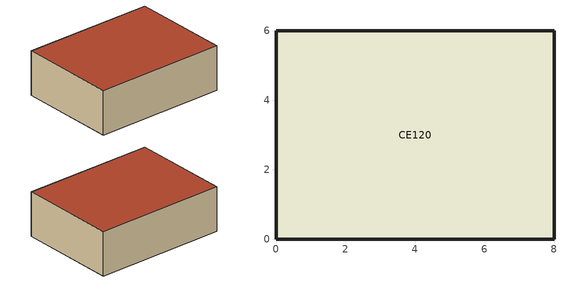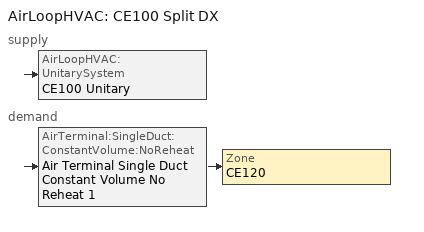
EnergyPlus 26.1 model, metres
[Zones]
CE120
 floor outside (Std140 CE100 floor): 0,6 8,6 8,0 0,0 z0
 wall outside (Std140 CE100 wall): 0,0 8,0 8,6 0,6 0,0 z0:2.7
 roof outside (Std140 CE100 roof): 0,0 8,0 8,6 0,6 z2.7
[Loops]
AirLoopHVAC 'CE100 Split DX'
 supply: AirLoopHVAC:UnitarySystem 'CE100 Unitary'
 demand: AirTerminal:SingleDuct:ConstantVolume:NoReheat 'Air Terminal Single Duct Constant Volume No Reheat 1' > Zone 'CE120'
[Building]
Std140 CE120: North Axis=0; Terrain=Country; Loads Convergence Tolerance Value=0.04; Temperature Convergence Tolerance Value=0.4; Solar Distribution=FullInteriorAndExterior; Maximum Number of Warmup Days=25; Minimum Number of Warmup Days=6
[Site:GroundTemperature:BuildingSurface]
18, 18, 18, 18, 18, 18, 18, 18, 18, 18, 18, 18
[SizingPeriod:DesignDay] Field 3=21; Field 5=29.4; Field 6=0; Field 7=DefaultMultipliers; Field 9=Dewpoint; Field 10=14; Field 15=101700; Field 16=4.3; Field 17=180; Field 18=No; Field 19=No; Field 20=No; Field 21=ASHRAEClearSky; Field 26=0
Name | Field 1 | Field 2 | Field 4
 | CE110A constant summer | 7 | SummerDesignDay
 | CE110A constant winter | 1 | WinterDesignDay
[Material:NoMass] Roughness=MediumRough; Thermal Resistance=50; Thermal Absorptance=0.9
Name | Solar Absorptance | Visible Absorptance
Std140 CE100 wall L1 R50.000; Std140 CE100 roof L1 R50.000; Std140 CE100 floor L1 R50.000 | 0.1 | 0.1
Std140 CE100 wall L2 R50.000; Std140 CE100 roof L2 R50.000; Std140 CE100 floor L2 R50.000 | 0.6 | 0.6
[Construction]
Std140 CE100 wall: Std140 CE100 wall L1 R50.000, Std140 CE100 wall L2 R50.000
Std140 CE100 roof: Std140 CE100 roof L1 R50.000, Std140 CE100 roof L2 R50.000
Std140 CE100 floor: Std140 CE100 floor L1 R50.000, Std140 CE100 floor L2 R50.000
[Zone]
CE120: Type=1; Multiplier=1
[ZoneControl:Thermostat]
CE120 Thermostat: Zone or ZoneList=CE120; Control Type Schedule=CE120 Thermostat Schedule; Control 1=CE120 Tstat; Temperature Difference Between Cutout And Setpoint {deltaC}=0
[ThermostatSetpoint:DualSetpoint]
CE120 Tstat: Heating Setpoint Temperature Schedule=Heating Setpoint; Cooling Setpoint Temperature Schedule=Cooling Setpoint
[AirTerminal:SingleDuct:ConstantVolume:NoReheat]
Air Terminal Single Duct Constant Volume No Reheat 1: Availability Schedule=Always On Discrete; Maximum Air Flow Rate {m3/s}=0.425
[Zone equipment]
CE120: Air Terminal Single Duct Constant Volume No Reheat 1
[Sizing:Zone]
CE120: Zone Cooling Design Supply Air Temperature Input Method=SupplyAirTemperature; Zone Cooling Design Supply Air Temperature {C}=10; Zone Cooling Design Supply Air Temperature Difference {deltaC}=11.11; Zone Heating Design Supply Air Temperature Input Method=SupplyAirTemperature; Zone Heating Design Supply Air Temperature {C}=40; Zone Heating Design Supply Air Temperature Difference {deltaC}=11.11; Zone Cooling Design Supply Air Humidity Ratio {kgWater/kgDryAir}=0.0085; Zone Heating Design Supply Air Humidity Ratio {kgWater/kgDryAir}=0.008; Design Specification Outdoor Air Object=OSP DSOA; Cooling Design Air Flow Method=DesignDay; Cooling Design Air Flow Rate {m3/s}=0; Cooling Minimum Air Flow per Zone Floor Area {m3/s-m2}=0.000762; Cooling Minimum Air Flow {m3/s}=0; Cooling Minimum Air Flow Fraction=0; Heating Design Air Flow Method=DesignDay; Heating Design Air Flow Rate {m3/s}=0; Heating Maximum Air Flow per Zone Floor Area {m3/s-m2}=0.002032; Heating Maximum Air Flow {m3/s}=0.141576; Heating Maximum Air Flow Fraction=0.3; Account for Dedicated Outdoor Air System=No; Zone Load Sizing Method=Sensible Load Only No Latent Load; Zone Latent Cooling Design Supply Air Humidity Ratio Input Method=HumidityRatioDifference; Zone Cooling Design Supply Air Humidity Ratio Difference {kgWater/kgDryAir}=0.005; Zone Latent Heating Design Supply Air Humidity Ratio Input Method=HumidityRatioDifference; Zone Humidification Design Supply Air Humidity Ratio Difference {kgWater/kgDryAir}=0.005; Type of Space Sum to Use=Coincident; Heating Coil Sizing Method=None; Maximum Heating Capacity To Cooling Load Sizing Ratio {W/W}=1
[DesignSpecification:OutdoorAir]
OSP DSOA: Outdoor Air Method=Sum; Outdoor Air Flow per Person {m3/s-person}=0.00944; Outdoor Air Flow per Zone Floor Area {m3/s-m2}=0; Outdoor Air Flow per Zone {m3/s}=0; Outdoor Air Flow Air Changes per Hour {1/hr}=0
[AirLoopHVAC]
CE100 Split DX: Design Supply Air Flow Rate {m3/s}=0.425; Design Return Air Flow Fraction of Supply Air Flow=1
[Sizing:System]
CE100 Split DX: Type of Load to Size On=Sensible; Design Outdoor Air Flow Rate {m3/s}=Autosize; Central Heating Maximum System Air Flow Ratio=0.3; Preheat Design Temperature {C}=7; Preheat Design Humidity Ratio {kgWater/kgDryAir}=0.008; Precool Design Temperature {C}=12.8; Precool Design Humidity Ratio {kgWater/kgDryAir}=0.008; Central Cooling Design Supply Air Temperature {C}=12.8; Central Heating Design Supply Air Temperature {C}=16.7; Type of Zone Sum to Use=NonCoincident; 100% Outdoor Air in Cooling=Yes; 100% Outdoor Air in Heating=Yes; Central Cooling Design Supply Air Humidity Ratio {kgWater/kgDryAir}=0.0085; Central Heating Design Supply Air Humidity Ratio {kgWater/kgDryAir}=0.008; Cooling Supply Air Flow Rate Method=DesignDay; Cooling Supply Air Flow Rate {m3/s}=0; Cooling Supply Air Flow Rate Per Floor Area {m3/s-m2}=0.00996765; Cooling Fraction of Autosized Cooling Supply Air Flow Rate=1; Cooling Supply Air Flow Rate Per Unit Cooling Capacity {m3/s-W}=3.94755e-05; Heating Supply Air Flow Rate Method=DesignDay; Heating Supply Air Flow Rate {m3/s}=0; Heating Supply Air Flow Rate Per Floor Area {m3/s-m2}=0.00996765; Heating Fraction of Autosized Heating Supply Air Flow Rate=1; Heating Fraction of Autosized Cooling Supply Air Flow Rate=1; Heating Supply Air Flow Rate Per Unit Heating Capacity {m3/s-W}=3.15882e-05; System Outdoor Air Method=ZoneSum; Zone Maximum Outdoor Air Fraction=1; Cooling Design Capacity Method=CoolingDesignCapacity; Cooling Design Capacity {W}=Autosize; Cooling Design Capacity Per Floor Area {W/m2}=234.7; Fraction of Autosized Cooling Design Capacity=1; Heating Design Capacity Method=HeatingDesignCapacity; Heating Design Capacity {W}=Autosize; Heating Design Capacity Per Floor Area {W/m2}=157; Fraction of Autosized Heating Design Capacity=1; Central Cooling Capacity Control Method=OnOff; Occupant Diversity=Autosize; Heating Coil Sizing Method=None; Maximum Heating Capacity To Cooling Capacity Sizing Ratio {W/W}=1
[AvailabilityManager:Scheduled]
CE100 Split DX Availability Manager: Schedule=Always On Discrete
[AirLoopHVAC:UnitarySystem]
CE100 Unitary: Control Type=Load; Controlling Zone or Thermostat Location=CE120; Dehumidification Control Type=None; Supply Fan=CE100 Indoor Fan; Fan Placement=DrawThrough; Supply Air Fan Operating Mode Schedule=Std140 Fan Mode cycling; DX Heating Coil Sizing Ratio=1; Cooling Coil=CE100 DX Coil; Use DOAS DX Cooling Coil=No; Minimum Supply Air Temperature {C}=2; Latent Load Control=SensibleOnlyLoadControl; Cooling Supply Air Flow Rate Method=SupplyAirFlowRate; Cooling Supply Air Flow Rate {m3/s}=0.425; Heating Supply Air Flow Rate Method=None; No Load Supply Air Flow Rate Method=None; No Load Supply Air Flow Rate Control Set To Low Speed=Yes; Maximum Supply Air Temperature {C}=80; Maximum Outdoor Dry-Bulb Temperature for Supplemental Heater Operation {C}=21; Ancillary On-Cycle Electric Power {W}=0; Ancillary Off-Cycle Electric Power {W}=0
[Fan:OnOff]
CE100 Indoor Fan: Availability Schedule=Always On Discrete; Fan Total Efficiency=0.500761; Pressure Rise {Pa}=271; Maximum Flow Rate {m3/s}=0.425; Motor Efficiency=1; Motor In Airstream Fraction=1; Fan Power Ratio Function of Speed Ratio Curve=Fan On Off Power Curve; Fan Efficiency Ratio Function of Speed Ratio Curve=Fan On Off Efficiency Curve
[Coil:Cooling:DX:SingleSpeed]
CE100 DX Coil: Availability Schedule=Always On Discrete; Gross Rated Total Cooling Capacity {W}=8176.18; Gross Rated Sensible Heat Ratio=0.778511; Gross Rated Cooling COP {W/W}=4.15647; Rated Air Flow Rate {m3/s}=0.425; 2017 Rated Evaporator Fan Power Per Volume Flow Rate {W/(m3/s)}=773.3; 2023 Rated Evaporator Fan Power Per Volume Flow Rate {W/(m3/s)}=934.4; Total Cooling Capacity Function of Temperature Curve=Std140 CE100 CapFT; Total Cooling Capacity Function of Flow Fraction Curve=Curve Quadratic 1; Energy Input Ratio Function of Temperature Curve=Std140 CE100 EIRFT; Energy Input Ratio Function of Flow Fraction Curve=Curve Quadratic 2; Part Load Fraction Correlation Curve=Std140 CE100 PLF (CDF); Minimum Outdoor Dry-Bulb Temperature for Compressor Operation {C}=-25; Nominal Time for Condensate Removal to Begin {s}=0; Ratio of Initial Moisture Evaporation Rate and Steady State Latent Capacity=0; Maximum Cycling Rate {cycles/hr}=0; Latent Capacity Time Constant {s}=0; Condenser Type=AirCooled; Evaporative Condenser Effectiveness=0.9; Evaporative Condenser Air Flow Rate {m3/s}=Autosize; Evaporative Condenser Pump Rated Power Consumption {W}=Autosize; Crankcase Heater Capacity {W}=0; Maximum Outdoor Dry-Bulb Temperature for Crankcase Heater Operation {C}=10; Basin Heater Capacity {W/K}=0; Basin Heater Setpoint Temperature {C}=2
[Schedule:Compact]
Heating Setpoint: Through: 12/31, For: Weekdays SummerDesignDay WinterDesignDay, Until: 24:00, 5, For: AllOtherDays, Until: 24:00, 5
Cooling Setpoint: Through: 12/31, For: Weekdays SummerDesignDay WinterDesignDay, Until: 24:00, 26.7, For: AllOtherDays, Until: 24:00, 26.7
CE120 Thermostat Schedule: Through: 12/31, For: AllDays, Until: 24:00, 4
[Schedule:Constant]
Always On Discrete: OnOff, 1
[Schedule:Day:Interval]
Std140 Fan Mode cycling_Default; Std140 Fan Mode cycling_Summer_Design_Day; Std140 Fan Mode cycling_Winter_Design_Day: No, 24:00, 0
[Schedule:Week:Daily]
Std140 Fan Mode cycling Week Rule - Jan1-Dec31: Std140 Fan Mode cycling_Default, Std140 Fan Mode cycling_Default, Std140 Fan Mode cycling_Default, Std140 Fan Mode cycling_Default, Std140 Fan Mode cycling_Default, Std140 Fan Mode cycling_Default, Std140 Fan Mode cycling_Default, Std140 Fan Mode cycling_Default, Std140 Fan Mode cycling_Summer_Design_Day, Std140 Fan Mode cycling_Winter_Design_Day, Std140 Fan Mode cycling_Default, Std140 Fan Mode cycling_Default
[Schedule:Year]
Std140 Fan Mode cycling: Std140 Fan Mode cycling Week Rule - Jan1-Dec31, 1, 1, 12, 31
[Curve:Exponent]
Fan On Off Power Curve: Coefficient1 Constant=1; Coefficient2 Constant=0; Coefficient3 Constant=0; Minimum Value of x=0; Maximum Value of x=1
[Curve:Cubic]
Fan On Off Efficiency Curve: Coefficient1 Constant=1; Coefficient2 x=0; Coefficient3 x**2=0; Coefficient4 x**3=0; Minimum Value of x=0; Maximum Value of x=1
[Curve:Biquadratic] Minimum Value of x=10; Maximum Value of x=25; Minimum Value of y=25; Maximum Value of y=50; Input Unit Type for X=Temperature; Input Unit Type for Y=Temperature; Output Unit Type=Dimensionless
Name | Coefficient1 Constant | Coefficient2 x | Coefficient3 x**2 | Coefficient4 y | Coefficient5 y**2 | Coefficient6 x*y
Std140 CE100 CapFT | 0.502694 | 0.0368374 | 0.000302362 | 0.000346324 | -2.62623e-05 | -0.000460281
Std140 CE100 EIRFT | 0.67204 | -0.0139041 | 0.000559192 | 0.0142647 | 0.000384102 | -0.000856495
[Curve:Quadratic]
Name | Coefficient1 Constant | Coefficient2 x | Coefficient3 x**2 | Minimum Value of x | Maximum Value of x
Curve Quadratic 1 | 0.8 | 0.2 | 0 | 0.5 | 1.5
Curve Quadratic 2 | 1.1552 | -0.1808 | 0.0256 | 0.5 | 1.5
Std140 CE100 PLF (CDF) | 0.771 | 0.229 | 0 | 0 | 1
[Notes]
Exported by Pinocchio-EP 1.0.0+b0c9cf1.dirty (EnergyPlus input)
Profile: Standard 140 / validation (lib/compliance/profile140.js)
